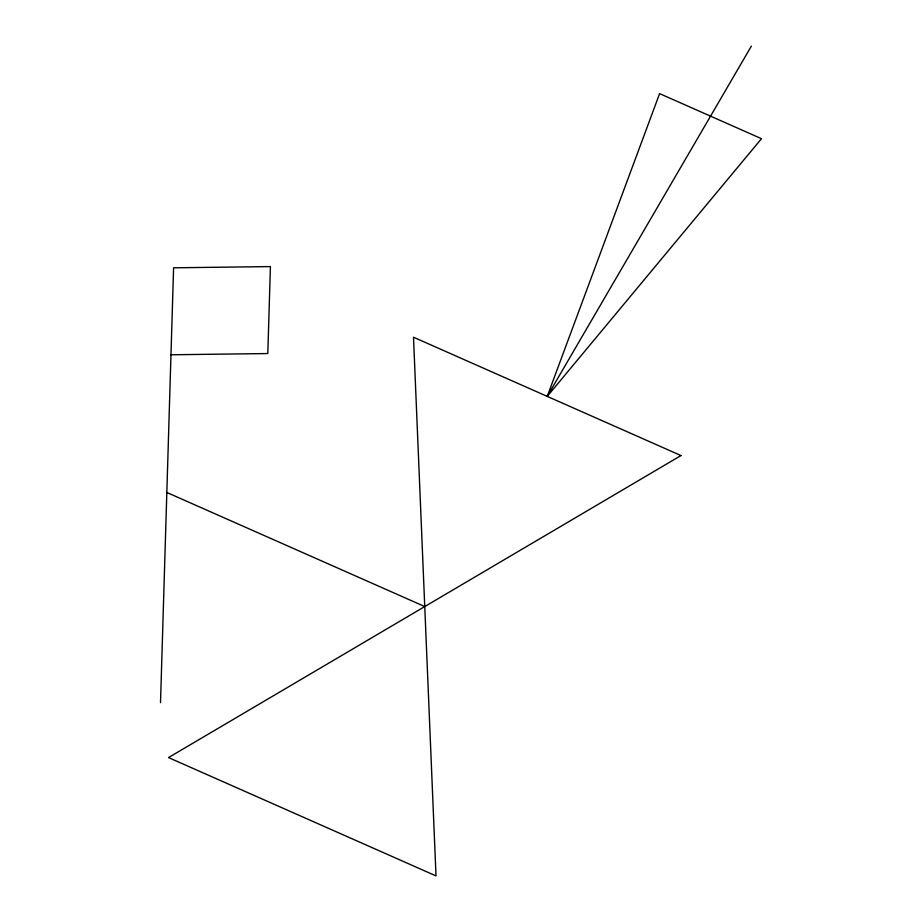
<?xml version="1.0" encoding="UTF-8"?>
<svg xmlns="http://www.w3.org/2000/svg" width="922" height="922" viewBox="0 0 922 922"><rect width="100%" height="100%" fill="white"/><g stroke="black" fill="none" stroke-linecap="round" stroke-linejoin="round"><path stroke-width="1.38" d="M160.509 702.622L173.59 267.806L270.423 266.585L267.806 353.552L170.973 354.774M547.23 396.391L659.599 93.618L761.491 138.692L547.23 396.391L751.372 46.1M166.824 492.463L424.754 606.561M680.978 455.549L168.53 757.573L436.014 875.9L413.494 337.222L680.978 455.549"/></g></svg>
